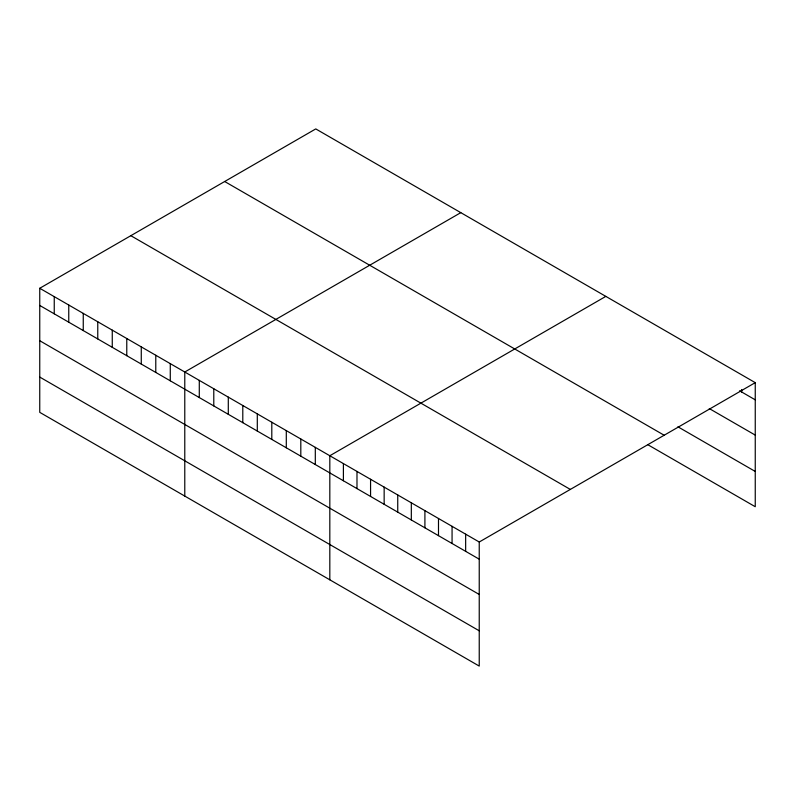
<?xml version="1.0" encoding="UTF-8"?>
<svg xmlns="http://www.w3.org/2000/svg" width="795" height="795" viewBox="0 0 795 795"><rect width="100%" height="100%" fill="white"/><g stroke="black" fill="none" stroke-linecap="round" stroke-linejoin="round"><path stroke-width="1.19" d="M39.75 288.277L479.236 542.011L479.236 666.081L39.75 412.347L39.75 288.277L315.764 128.919L755.25 382.653L755.25 506.723L647.617 444.584M460.792 212.653L184.778 372.01L184.778 496.08M605.82 296.386L329.816 455.744L329.816 579.813M479.236 542.011L755.25 382.653M739.579 390.782L755.25 399.835M709.269 408.56L755.25 435.103M677.926 426.806L755.25 471.455M224.677 181.508L664.163 435.243M130.837 235.688L570.323 489.422M39.75 305.449L479.236 559.183M39.75 340.727L479.236 594.461M39.75 377.069L479.236 630.803M741.665 389.54L741.665 391.995M465.651 534.17L465.651 551.342M452.067 526.33L452.067 543.502M438.492 518.479L438.492 535.661M424.908 510.638L424.908 527.81M411.323 502.798L411.323 519.97M397.739 494.957L397.739 512.129M384.154 487.106L384.154 504.288M370.569 479.266L370.569 496.448M356.985 471.425L356.985 488.597M343.4 463.584L343.4 480.756M315.307 447.366L315.307 464.538M300.808 438.989L300.808 456.171M286.299 430.622L286.299 447.794M271.801 422.244L271.801 439.426M257.302 413.877L257.302 431.049M242.793 405.5L242.793 422.672M228.294 397.122L228.294 414.304M213.785 388.755L213.785 405.927M199.287 380.378L199.287 397.56M170.279 363.633L170.279 380.805M155.78 355.256L155.78 372.438M141.272 346.888L141.272 364.06M126.773 338.511L126.773 355.693M112.264 330.144L112.264 347.316M97.765 321.766L97.765 338.938M83.256 313.389L83.256 330.571M68.758 305.022L68.758 322.194M54.249 296.644L54.249 313.826"/></g></svg>
